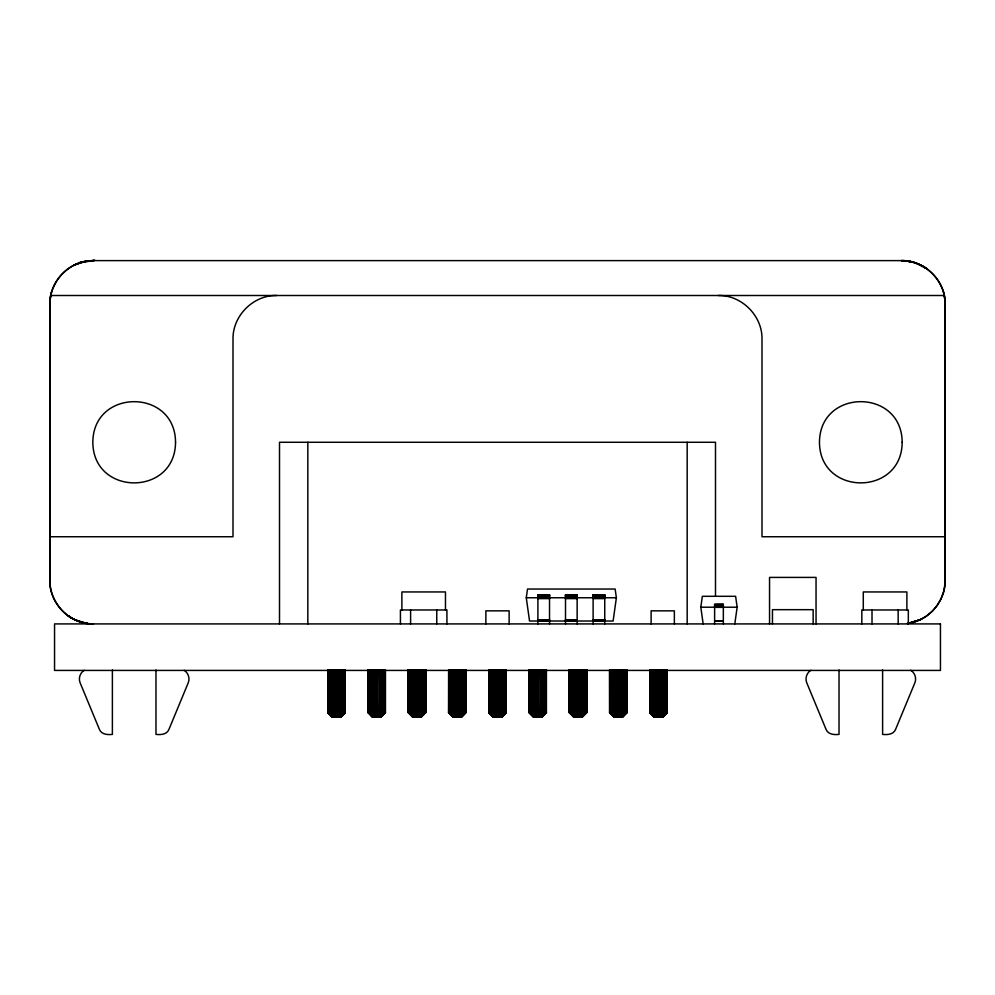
<?xml version="1.0" encoding="UTF-8"?>
<svg xmlns="http://www.w3.org/2000/svg" width="995" height="995" viewBox="0 0 995 995"><rect width="100%" height="100%" fill="white"/><g stroke="black" fill="none" stroke-linecap="round" stroke-linejoin="round"><path stroke-width="1.49" d="M332.156 716.947L327.828 712.582L327.803 669.784L327.765 712.582L332.119 716.947L340.837 716.947L345.19 712.582L345.19 669.784L345.128 712.582L340.8 716.947L345.004 712.582L344.917 669.784M412.664 716.947L408.336 712.582L408.311 669.784L408.273 712.582L412.639 716.947L421.345 716.947L425.698 712.582L425.698 669.784L425.636 712.582L421.308 716.947L425.512 712.582L425.425 669.784L425.512 712.582M489.067 669.784L489.167 712.582L493.333 716.947L488.98 712.582L488.819 669.784L488.794 712.582L493.147 716.947L501.853 716.947L506.206 712.582L506.206 669.784L506.144 712.582L501.828 716.947M569.302 669.784L569.302 712.582L573.692 716.947L569.488 712.582L569.327 669.784L569.302 712.582L573.655 716.947L582.361 716.947L586.727 712.582L586.727 669.784L586.664 712.582L582.336 716.947M667.197 669.784L667.172 712.582L662.844 716.947L654.163 716.947L649.81 712.582L649.81 669.784L649.996 712.582L654.262 716.947L649.872 712.582L649.834 669.784L649.872 712.582L667.235 712.582L667.235 669.784L667.235 712.582L662.881 716.947M327.89 669.784L327.828 712.582L332.218 716.947L328.139 712.582L328.051 669.784M328.139 712.582L328.263 669.784M345.004 712.582L344.904 669.784M408.398 669.784L408.336 712.582L412.726 716.947L408.646 712.582L408.559 669.784M408.646 712.582L408.771 669.784M488.906 669.784L488.856 712.582L493.172 716.947M488.98 712.582L489.042 680.481M489.167 712.582L489.279 669.784M505.721 669.784L505.833 712.582L501.667 716.947L506.02 712.582L505.933 669.784M569.426 669.784L569.364 712.582L586.727 712.582L586.689 669.784M569.488 712.582L569.575 669.784L569.675 712.582L573.841 716.947M569.675 712.582L569.787 669.784M586.602 669.784L586.664 712.582L582.274 716.947L586.353 712.582L586.441 669.784M649.996 712.582L650.083 669.784M654.349 716.947L650.183 712.582L650.307 669.784M667.11 669.784L667.172 712.582L662.782 716.947L666.861 712.582L666.948 669.784M332.591 716.947L328.698 712.582L328.872 669.784M339.979 716.947L343.486 712.582L343.685 669.784M340.377 716.947L344.27 712.582L344.407 669.784M413.099 716.947L409.206 712.582L409.38 669.784M420.499 716.947L423.994 712.582L424.206 669.784M420.885 716.947L424.778 712.582L424.927 669.784M493.607 716.947L489.714 712.582L489.888 669.784M501.007 716.947L504.515 712.582L504.714 669.784M501.393 716.947L505.286 712.582L505.435 669.784M574.115 716.947L570.222 712.582L570.396 669.784M581.515 716.947L585.023 712.582L585.222 669.784M581.901 716.947L585.794 712.582L585.943 669.784M654.623 716.947L650.73 712.582L650.904 669.784M662.023 716.947L665.531 712.582L665.73 669.784M662.409 716.947L666.302 712.582L666.451 669.784M332.977 716.947L329.469 712.582L329.693 669.784M333.462 716.947L330.44 712.582L330.713 669.784M339.494 716.947L342.516 712.582L342.765 669.784M413.485 716.947L409.977 712.582L410.201 669.784M413.97 716.947L410.96 712.582L411.221 669.784M420.002 716.947L423.024 712.582L423.273 669.784M493.993 716.947L490.485 712.582L490.709 669.784M494.478 716.947L491.468 712.582L491.729 669.784M500.522 716.947L503.532 712.582L503.781 669.784M574.501 716.947L571.006 712.582L571.229 669.784M574.998 716.947L571.976 712.582L572.249 669.784M581.03 716.947L584.04 712.582L584.289 669.784M655.021 716.947L651.514 712.582L651.737 669.784M655.506 716.947L652.484 712.582L652.757 669.784M661.538 716.947L664.561 712.582L664.797 669.784M334.034 716.947L331.596 712.582L331.895 669.784M334.681 716.947L332.89 712.582L333.213 669.784M337.579 716.947L338.673 712.582L339.021 669.784M338.275 716.947L340.066 712.582L340.389 669.784M338.922 716.947L341.36 712.582L341.646 669.784M414.542 716.947L412.104 712.582L412.415 669.784M415.189 716.947L413.398 712.582L413.733 669.784M418.087 716.947L419.181 712.582L419.529 669.784M418.783 716.947L420.587 712.582L420.897 669.784M419.43 716.947L421.868 712.582L422.154 669.784M495.062 716.947L492.612 712.582L492.923 669.784M495.709 716.947L493.906 712.582L494.241 669.784M498.594 716.947L499.701 712.582L500.037 669.784M499.291 716.947L501.094 712.582L501.405 669.784M499.938 716.947L502.388 712.582L502.674 669.784M575.57 716.947L573.132 712.582L573.431 669.784M576.217 716.947L574.413 712.582L574.749 669.784M579.115 716.947L580.209 712.582L580.545 669.784M579.811 716.947L581.602 712.582L581.926 669.784M580.458 716.947L582.896 712.582L583.182 669.784M656.078 716.947L653.64 712.582L653.939 669.784M656.725 716.947L654.934 712.582L655.257 669.784M659.623 716.947L660.717 712.582L661.066 669.784M660.319 716.947L662.11 712.582L662.434 669.784M660.966 716.947L663.404 712.582L663.69 669.784M335.377 716.947L334.283 712.582L334.631 669.784M336.111 716.947L336.099 669.784M336.845 716.947L337.579 669.784M376.346 669.784L376.359 716.947M415.885 716.947L414.791 712.582L415.139 669.784M416.619 716.947L416.606 669.784M417.365 716.947L418.087 669.784M456.867 669.784L456.879 716.947M496.405 716.947L495.299 712.582L495.647 669.784M497.127 716.947L497.114 669.784M497.873 716.947L498.594 669.784M537.375 669.784L537.387 716.947M576.913 716.947L575.819 712.582L576.167 669.784M577.635 716.947L577.622 669.784M578.381 716.947L579.102 669.784M617.883 669.784L617.895 716.947M657.421 716.947L656.327 712.582L656.675 669.784M658.155 716.947L658.143 669.784M658.889 716.947L659.61 669.784M87.05 261.1C109.251 259.086 77.088 261.461 78.406 263.314C61.678 269.409 49.762 286.398 49.899 304.221L49.899 580.334C49.725 600.097 64.464 618.728 83.816 622.845M377.105 716.947L377.478 669.784M457.613 716.947L457.986 669.784M538.121 716.947L538.494 669.784M618.641 716.947L619.002 669.784M565.135 621.017L529.539 621.017L526.28 597.759L527.499 589.04L615.146 589.04L616.378 597.759L613.107 621.017L565.508 621.017M703.154 623.915L700.816 607.211L702.346 596.303L735.616 596.303L737.146 607.211L734.795 623.915M50.086 300.117L51.441 292.717M377.826 716.947L378.933 712.582L378.933 669.784M458.347 716.947L459.441 712.582L459.441 669.784M538.855 716.947L539.949 712.582L539.949 669.784M619.363 716.947L620.457 712.582L620.457 669.784M378.535 716.947L380.326 712.582L380.326 669.784M459.043 716.947L460.834 712.582L460.834 669.784M539.551 716.947L541.342 712.582L541.342 669.784M620.059 716.947L621.863 712.582L621.863 669.784M379.17 716.947L381.62 712.582L381.62 669.784M459.69 716.947L462.128 712.582L462.128 669.784M540.198 716.947L542.636 712.582L542.636 669.784M620.706 716.947L623.144 712.582L623.144 669.784M379.754 716.947L382.764 712.582L382.764 669.784M460.262 716.947L463.272 712.582L463.272 669.784M540.77 716.947L543.792 712.582L543.792 669.784M621.278 716.947L624.3 712.582L624.3 669.784M420.263 716.947L421.892 714.758M500.771 716.947L502.413 714.758M380.239 716.947L383.747 712.582L383.747 669.784M460.747 716.947L464.255 712.582L464.255 669.784M541.255 716.947L544.762 712.582L544.762 669.784M621.775 716.947L625.27 712.582L625.27 669.784M380.451 716.947L384.157 712.582M420.698 716.947L424.417 712.582M460.959 716.947L464.665 712.582M501.206 716.947L504.925 712.582M541.467 716.947L544.253 713.676M581.727 716.947L585.433 712.582M621.974 716.947L623.84 714.758M662.235 716.947L665.941 712.582M380.625 716.947L384.518 712.582L384.518 669.784M461.133 716.947L465.026 712.582L465.026 669.784M541.653 716.947L545.546 712.582L545.546 669.784M622.161 716.947L626.054 712.582L626.054 669.784M340.526 716.947L344.569 712.582M380.774 716.947L384.829 712.582L384.829 669.784M421.034 716.947L425.076 712.582M461.294 716.947L465.337 712.582L465.337 669.784M501.542 716.947L505.597 712.582M541.802 716.947L545.845 712.582L545.845 669.784M582.05 716.947L586.105 712.582M622.31 716.947L626.352 712.582L626.352 669.784M662.571 716.947L666.613 712.582M340.651 716.947L344.817 712.582L344.693 669.784M380.898 716.947L385.077 712.582L385.077 669.784M421.159 716.947L425.325 712.582L425.213 669.784M448.596 669.784L448.534 712.582L452.887 716.947L461.605 716.947L465.896 712.582L465.958 669.784L465.772 712.582L461.506 716.947L465.585 712.582L465.585 669.784M529.104 669.784L529.041 712.582L533.395 716.947L542.113 716.947L546.404 712.582L546.404 669.784M626.788 669.784L626.974 712.582L609.549 712.582L613.94 716.947L609.736 712.582L609.612 669.784L609.549 712.582L613.915 716.947L622.621 716.947L626.912 712.582L622.534 716.947L626.601 712.582L626.601 669.784M461.605 716.947L465.958 712.582L448.534 712.582L452.924 716.947M542.113 716.947L546.466 712.582L529.041 712.582L533.432 716.947M622.621 716.947L626.974 712.582M84.227 670.294C80.06 672.782 78.219 678.403 80.147 682.868L99.4 729.347C101.366 734.521 107.696 734.969 112.385 734.385L112.385 669.958M810.863 670.294C806.684 672.782 804.843 678.403 806.783 682.868L826.037 729.347C828.002 734.521 834.32 734.969 839.021 734.385L839.021 669.958M74.936 264.769L81.988 262.158L89.388 260.814C67.648 262.406 49.377 282.356 49.75 304.221L49.75 580.334C49.427 601.764 66.926 621.489 88.219 623.629M921.445 619.176L908.472 623.392C929.056 620.432 945.536 601.167 945.25 580.334L945.25 304.221C945.76 280.839 924.79 260.056 901.507 260.615C924.79 260.068 945.561 280.976 945.101 304.221L944.914 584.438L943.558 591.838L940.959 598.903L937.178 605.408L932.34 611.166L926.581 616.004L920.064 619.785L907.95 623.455L920.064 619.785M73.555 265.366L84.836 261.461M910.164 623.094L915.126 621.8M79.874 262.755L93.343 260.615L901.657 260.615C910.524 260.727 919.231 263.588 926.581 268.55L923.41 266.511M908.41 623.38L913.012 622.385L908.572 623.206M907.477 623.517L913.012 622.385M85.657 261.324L89.388 260.814M88.219 260.926L89.923 260.752M86.528 261.15L93.343 260.615M276.61 295.503C253.302 295.055 232.569 315.788 233.004 339.096L233.004 536.74L49.899 536.74M50.782 295.503L944.218 295.503M945.101 536.74L761.996 536.74L761.996 339.096C762.431 315.788 741.698 295.055 718.39 295.503M537.897 594.91L549.526 594.91M565.508 594.91L577.137 594.91M593.119 594.91L604.749 594.91M537.897 595.072L549.526 595.072M565.508 595.072L577.137 595.072M593.119 595.072L604.749 595.072M537.897 595.346L549.526 595.346M565.508 595.346L577.137 595.346M593.119 595.346L604.749 595.346M537.897 595.706L549.526 595.706M565.508 595.706L577.137 595.706M593.119 595.706L604.749 595.706M537.897 596.167L549.526 596.167M565.508 596.167L577.137 596.167M593.119 596.167L604.749 596.167M537.897 596.689L549.526 596.689M565.508 596.689L577.137 596.689M593.119 596.689L604.749 596.689M537.897 597.286L549.526 597.286M565.508 597.286L577.137 597.286M593.119 597.286L604.749 597.286M526.28 597.759L538.705 597.759M548.021 597.759L565.11 597.759M575.981 597.759L593.07 597.759M603.953 597.759L616.378 597.759M537.897 597.933L549.526 597.933M565.508 597.933L577.137 597.933M593.119 597.933L604.749 597.933M537.897 598.604L549.526 598.604M565.508 598.604L577.137 598.604M593.119 598.604L604.749 598.604M723.34 623.915L723.34 604.301L714.621 604.301L714.621 623.915M714.621 604.487L723.34 604.351M714.621 604.711L723.34 604.711M714.621 605.01L723.34 605.01M714.621 605.395L723.34 605.395M714.621 605.831L723.34 605.831M714.621 606.303L723.34 606.303M714.621 606.826L723.34 606.826M700.816 607.211L714.435 607.211M723.514 607.211L737.146 607.211M714.621 607.348L723.34 607.348M537.897 619.761L549.526 619.761M565.508 619.761L577.137 619.761M593.119 619.761L604.749 619.761M537.897 619.985L549.526 619.985M565.508 619.985L577.137 619.985M593.119 619.985L604.749 619.985M537.897 620.196L549.526 620.196M565.508 620.196L577.137 620.196M593.119 620.196L604.749 620.196M537.897 620.395L549.526 620.395M565.508 620.395L577.137 620.395M593.119 620.395L604.749 620.395M537.897 620.581L549.526 620.581M565.508 620.581L577.137 620.581M593.119 620.581L604.749 620.581M537.897 620.731L549.526 620.855M565.508 620.855L577.137 620.731M593.119 620.855L604.749 620.731M345.128 712.582L345.066 669.784L345.19 712.582L327.765 712.582L327.765 669.784M368.026 669.784L368.026 712.582L385.451 712.582L385.451 669.784M425.673 669.784L425.698 712.582L408.273 712.582L408.273 669.784M506.181 669.784L506.206 712.582L488.794 712.582L488.794 669.784M368.026 712.582L372.379 716.947L381.085 716.947L385.451 712.582L381.06 716.947L385.264 712.582L385.264 669.784M93.493 623.94C84.575 623.853 75.807 620.992 68.419 616.004L71.59 618.032M901.657 260.615L911.83 261.822M905.077 260.752L915.126 262.755L927.278 268.948M83.17 622.733L86.528 623.392L73.555 619.176L67.722 615.606M907.477 261.026L913.012 262.158L911.184 261.71M910.773 670.294C914.952 672.794 916.768 678.391 914.853 682.868L895.6 729.347C893.634 734.521 887.304 734.969 882.615 734.385L882.615 669.958M184.137 670.294C188.316 672.794 190.144 678.391 188.217 682.868L168.963 729.347C166.998 734.521 160.68 734.969 155.979 734.385L155.979 669.958M368.088 669.784L368.212 712.582L372.404 716.947M368.212 712.582L372.466 716.947L368.399 712.582L368.399 669.784M614.102 716.947L609.923 712.582L609.923 669.784M448.907 712.582L453.073 716.947L448.72 712.582L448.907 669.784M650.432 712.582L654.474 716.947M614.226 716.947L610.171 712.582L610.171 669.784M569.924 712.582L573.966 716.947M533.706 716.947L529.663 712.582L529.663 669.784M489.403 712.582L493.458 716.947M453.198 716.947L449.155 712.582L449.155 669.784M408.895 712.582L412.95 716.947M372.69 716.947L368.647 712.582L368.647 669.784M328.387 712.582L332.429 716.947M614.375 716.947L610.482 712.582L610.482 669.784M533.867 716.947L529.974 712.582L529.974 669.784M453.347 716.947L449.454 712.582L449.454 669.784M372.839 716.947L368.946 712.582L368.946 669.784M610.843 712.582L614.549 716.947M570.583 712.582L574.302 716.947M530.335 712.582L534.041 716.947M490.075 712.582L493.794 716.947M450.747 713.676L453.533 716.947M409.567 712.582L413.273 716.947M371.16 714.758L373.025 716.947M329.059 712.582L332.765 716.947M614.761 716.947L611.253 712.582L611.253 669.784M534.253 716.947L530.745 712.582L530.745 669.784M453.745 716.947L450.237 712.582L450.237 669.784M373.224 716.947L369.73 712.582L369.73 669.784M573.108 714.758L574.737 716.947M492.587 714.758L494.229 716.947M615.246 716.947L612.236 712.582L612.236 669.784M534.738 716.947L531.728 712.582L531.728 669.784M454.23 716.947L451.208 712.582L451.208 669.784M373.722 716.947L370.7 712.582L370.7 669.784M615.83 716.947L613.38 712.582L613.38 669.784M535.31 716.947L532.872 712.582L532.872 669.784M454.802 716.947L452.364 712.582L452.364 669.784M374.294 716.947L371.856 712.582L371.856 669.784M616.465 716.947L614.674 712.582L614.674 669.784M535.957 716.947L534.166 712.582L534.166 669.784M455.449 716.947L453.658 712.582L453.658 669.784M374.941 716.947L373.137 712.582L373.137 669.784M617.174 716.947L616.067 712.582L616.067 669.784M536.653 716.947L535.559 712.582L535.559 669.784M456.145 716.947L455.051 712.582L455.051 669.784M375.637 716.947L374.543 712.582L374.543 669.784M943.558 292.717L944.914 300.117M663.105 669.784L663.404 712.582M661.787 669.784L662.11 712.582M660.369 669.784L660.717 712.582M658.901 669.784L659.262 712.582M657.421 669.784L657.782 712.582M655.979 669.784L656.327 712.582M654.611 669.784L654.934 712.582M618.654 669.784L619.002 712.582L618.268 716.947L617.522 712.582L617.522 669.784M582.585 669.784L582.896 712.582M581.267 669.784L581.602 712.582M579.861 669.784L580.209 712.582M578.394 669.784L578.754 712.582M576.913 669.784L577.274 712.582M575.471 669.784L575.819 712.582M574.103 669.784L574.413 712.582M538.133 669.784L538.494 712.582L537.76 716.947L537.014 712.582L537.014 669.784M502.077 669.784L502.388 712.582M500.759 669.784L501.094 712.582M499.353 669.784L499.701 712.582M497.886 669.784L498.234 712.582M496.405 669.784L496.766 712.582M494.963 669.784L495.299 712.582M493.595 669.784L493.906 712.582M457.625 669.784L457.986 712.582L457.24 716.947L456.506 712.582L456.506 669.784M421.569 669.784L421.868 712.582M420.251 669.784L420.587 712.582M418.833 669.784L419.181 712.582M417.378 669.784L417.726 712.582M415.898 669.784L416.246 712.582M414.455 669.784L414.791 712.582M413.074 669.784L413.398 712.582M377.117 669.784L377.478 712.582L376.732 716.947L375.998 712.582L375.998 669.784M341.061 669.784L341.36 712.582M339.743 669.784L340.066 712.582M338.325 669.784L338.673 712.582M336.857 669.784L337.218 712.582M335.39 669.784L335.738 712.582M333.934 669.784L334.283 712.582M332.566 669.784L332.89 712.582M665.307 669.784L665.531 712.582M664.287 669.784L664.561 712.582M653.354 669.784L653.64 712.582M652.235 669.784L652.484 712.582M584.799 669.784L585.023 712.582M583.779 669.784L584.04 712.582M572.846 669.784L573.132 712.582M571.727 669.784L571.976 712.582M504.291 669.784L504.515 712.582M503.271 669.784L503.532 712.582M492.326 669.784L492.612 712.582M491.219 669.784L491.468 712.582M423.771 669.784L423.994 712.582M422.751 669.784L423.024 712.582M411.818 669.784L412.104 712.582M410.711 669.784L410.96 712.582M343.263 669.784L343.486 712.582M342.243 669.784L342.516 712.582M331.31 669.784L331.596 712.582M330.203 669.784L330.44 712.582M666.128 669.784L666.302 712.582M651.315 669.784L651.514 712.582M585.62 669.784L585.794 712.582M570.794 669.784L571.006 712.582M505.112 669.784L505.286 712.582M490.286 669.784L490.485 712.582M424.604 669.784L424.778 712.582M409.778 669.784L409.977 712.582M344.096 669.784L344.27 712.582M329.27 669.784L329.469 712.582M666.737 669.784L666.861 712.582M650.593 669.784L650.73 712.582M650.096 669.784L650.183 712.582M586.229 669.784L586.353 712.582M570.073 669.784L570.222 712.582M505.957 680.481L506.02 712.582M489.565 669.784L489.714 712.582M409.057 669.784L409.206 712.582M328.549 669.784L328.698 712.582M506.094 669.784L506.144 712.582M425.574 669.784L425.636 712.582M908.336 623.915L908.336 609.972L861.832 609.972L861.832 623.915M906.88 609.972L906.88 591.95L863.287 591.95L863.287 609.972M898.162 609.972L898.162 623.915M872.006 609.972L872.006 623.915M816.049 623.915L816.049 577.411L769.545 577.411L769.545 623.915M813.151 623.915L813.151 609.674L772.456 609.674L772.456 623.915M715.492 595.993L715.492 442.277L279.508 442.277L279.508 623.94M687.172 442.277L687.172 623.902M674.361 623.915L674.361 610.843L651.116 610.843L651.116 623.915M658.516 669.784L658.516 716.947M604.749 594.848L604.749 623.915M593.119 594.848L593.119 623.915M578.008 669.784L578.008 716.947M577.137 594.848L577.137 623.915M565.508 594.848L565.508 623.915M549.526 594.848L549.526 623.915M546.28 669.784L546.28 712.582L542.014 716.947L546.093 712.582L546.093 669.784M537.897 594.848L537.897 623.915M529.415 669.784L529.415 712.582L533.581 716.947L529.228 712.582L529.228 669.784M509.129 623.915L509.129 610.843L485.871 610.843L485.871 623.915M497.5 669.784L497.5 716.947M446.929 623.915L446.929 609.972L400.425 609.972L400.425 623.915M445.474 609.972L445.474 591.95L401.88 591.95L401.88 609.972M436.755 609.972L436.755 623.915M416.992 669.784L416.992 716.947M410.599 609.972L410.599 623.915M336.484 669.784L336.484 716.947M307.828 442.277L307.828 623.902M175.53 442.277C175.257 496.393 93.12 496.405 92.834 442.277C93.12 388.137 175.257 388.162 175.53 442.277M902.166 442.277C901.893 496.393 819.743 496.405 819.47 442.277C819.743 388.137 901.893 388.162 902.166 442.277M723.34 620.892L714.621 620.868L723.34 621.004M940.449 623.915L54.551 623.915L54.551 670.419L940.449 670.419L940.449 623.915M87.523 623.517L81.988 622.385L87.523 623.517"/></g></svg>
